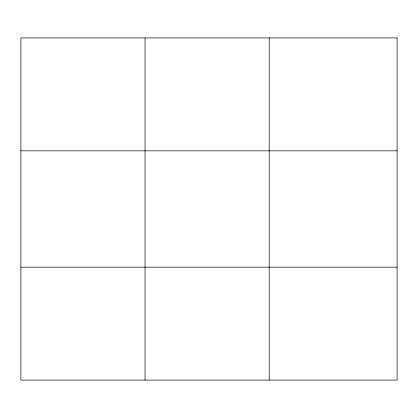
<?xml version="1.0" encoding="UTF-8"?>
<svg xmlns="http://www.w3.org/2000/svg" width="418" height="418" viewBox="0 0 418 418"><rect width="100%" height="100%" fill="white"/><g stroke="black" fill="none" stroke-linecap="round" stroke-linejoin="round"><path stroke-width="0.63" d="M145.046 37.913L145.046 380.087M269.192 37.913L269.192 380.087M20.9 150.83L397.1 150.83M20.9 267.17L397.1 267.17M397.1 37.913L397.1 380.087L20.9 380.087L20.9 37.913L397.1 37.913"/></g></svg>
